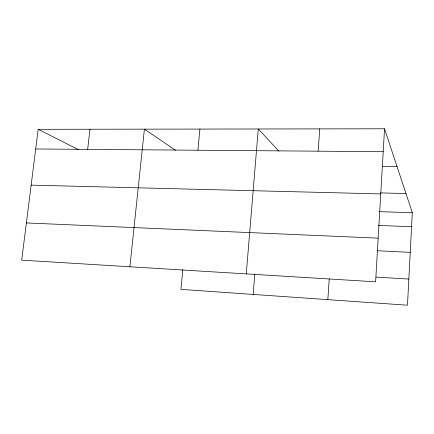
<?xml version="1.0" encoding="UTF-8"?>
<svg xmlns="http://www.w3.org/2000/svg" width="434" height="434" viewBox="0 0 434 434"><rect width="100%" height="100%" fill="white"/><g stroke="black" fill="none" stroke-linecap="round" stroke-linejoin="round"><path stroke-width="0.65" d="M384.546 128.79L375.622 281.812L21.7 260.15L38.181 129.316L384.546 128.79L412.3 212.72L407.488 305.211L180.945 289.38L182.822 269.623M327.838 299.644L329.222 279.002M318.16 151.173L319.744 128.887M253.158 294.426L254.829 273.908M246.257 273.892L258.279 128.979L278.943 151.184M197.909 150.235L199.906 129.066M129.912 266.774L144.397 129.153L175.461 150.245M87.652 149.367L89.984 129.234M35.707 148.96L383.211 151.683M382.267 166.358L397.039 166.564M380.439 192.897L405.953 193.531M31.15 185.128L380.748 193.911M379.197 211.646L412.3 212.72M378.394 225.436L411.573 226.7M26.387 222.93L378.171 238.147M377.471 250.76L410.238 252.349M375.936 277.093L408.85 279.04M38.181 129.316L78.37 149.616"/></g></svg>
